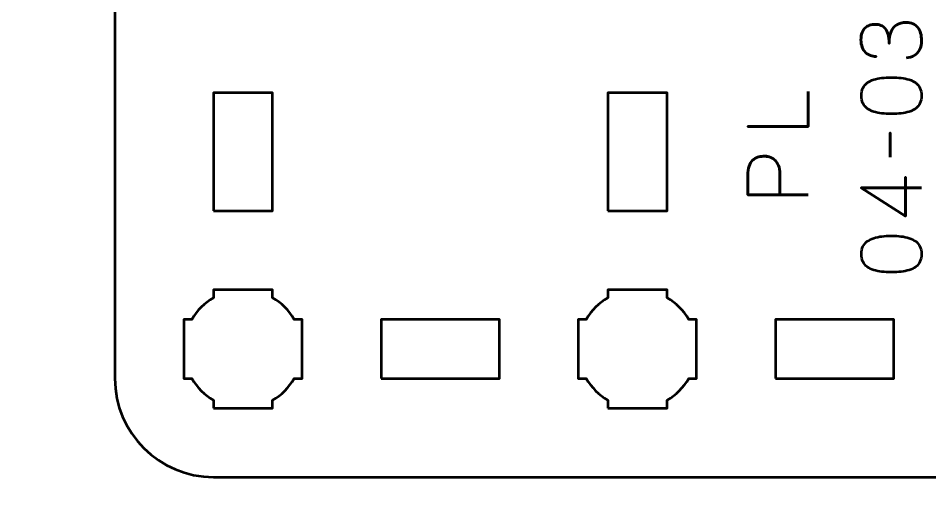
# Model space of a CAD drawing. Header units: centimetres. Extents: x -21 to 0, y -29.7 to 0.
# Drawn here: x -8.64 to -4.018, y -27.236 to -24.772 of the extents above; entities that cross this region are included whole.
import ezdxf

# ---------------------------------------------------------------- set-up
doc = ezdxf.new("R2010")
doc.units = ezdxf.units.CM
doc.header["$MEASUREMENT"] = 0
doc.layers.add('Layer 1', color=7, linetype='Continuous')

msp = doc.modelspace()

# ---------------------------------------------------------------- linework, layer by layer
at = {"layer": 'Layer 1', "color": 1, "lineweight": 53}
msp.add_open_spline([(-21.00003, -29.19995), (-21.00003, -29.19995), (-21.00003, -5.29992), (-21.00003, -5.29992), (-21.00003, -5.29992), (-21.00003, -5.21709), (-20.93286, -5.14992), (-20.85003, -5.14992), (-20.85003, -5.14992), (-20.7672, -5.14992), (-20.70003, -5.08275), (-20.70003, -4.99992), (-20.70003, -4.99992), (-20.70003, -4.91709), (-20.7672, -4.84992), (-20.85003, -4.84992), (-20.85003, -4.84992), (-20.93286, -4.84992), (-21.00003, -4.78275), (-21.00003, -4.69992), (-21.00003, -4.69992), (-21.00003, -4.61709), (-20.93286, -4.54992), (-20.85003, -4.54992), (-20.85003, -4.54992), (-20.7672, -4.54992), (-20.70003, -4.48275), (-20.70003, -4.39992), (-20.70003, -4.39992), (-20.70003, -4.31709), (-20.7672, -4.24992), (-20.85003, -4.24992), (-20.85003, -4.24992), (-20.93286, -4.24992), (-21.00003, -4.18275), (-21.00003, -4.09992), (-21.00003, -4.09992), (-21.00003, -4.01709), (-20.93286, -3.94992), (-20.85003, -3.94992), (-20.85003, -3.94992), (-20.7672, -3.94992), (-20.70003, -3.88275), (-20.70003, -3.79992), (-20.70003, -3.79992), (-20.70003, -3.71709), (-20.7672, -3.64992), (-20.85003, -3.64992), (-20.85003, -3.64992), (-20.93286, -3.64992), (-21.00003, -3.58275), (-21.00003, -3.49992), (-21.00003, -3.49992), (-21.00003, -3.41709), (-20.93286, -3.34992), (-20.85003, -3.34992), (-20.85003, -3.34992), (-20.7672, -3.34992), (-20.70003, -3.28275), (-20.70003, -3.19992), (-20.70003, -3.19992), (-20.70003, -3.11709), (-20.7672, -3.04992), (-20.85003, -3.04992), (-20.85003, -3.04992), (-20.93286, -3.04992), (-21.00003, -2.98275), (-21.00003, -2.89992), (-21.00003, -2.89992), (-21.00003, -2.81709), (-20.93286, -2.74992), (-20.85003, -2.74992), (-20.85003, -2.74992), (-20.7672, -2.74992), (-20.70003, -2.68275), (-20.70003, -2.59992), (-20.70003, -2.59992), (-20.70003, -2.51709), (-20.7672, -2.44992), (-20.85003, -2.44992), (-20.85003, -2.44992), (-20.93286, -2.44992), (-21.00003, -2.38275), (-21.00003, -2.29992), (-21.00003, -2.29992), (-21.00003, -2.21709), (-20.93286, -2.14992), (-20.85003, -2.14992), (-20.85003, -2.14992), (-20.7672, -2.14992), (-20.70003, -2.08275), (-20.70003, -1.99992), (-20.70003, -1.99992), (-20.70003, -1.91709), (-20.7672, -1.84992), (-20.85003, -1.84992), (-20.85003, -1.84992), (-20.93286, -1.84992), (-21.00003, -1.78275), (-21.00003, -1.69992), (-21.00003, -1.69992), (-21.00003, -1.61709), (-20.93286, -1.54992), (-20.85003, -1.54992), (-20.85003, -1.54992), (-20.7672, -1.54992), (-20.70003, -1.48275), (-20.70003, -1.39992), (-20.70003, -1.39992), (-20.70003, -1.31709), (-20.7672, -1.24992), (-20.85003, -1.24992), (-20.85003, -1.24992), (-20.93286, -1.24992), (-21.00003, -1.18275), (-21.00003, -1.09992), (-21.00003, -1.09992), (-21.00003, -1.09992), (-21.00003, -0.49992), (-21.00003, -0.49992), (-21.00003, -0.49992), (-21.00003, -0.22295), (-20.77694, 0.00004), (-20.49994, 0.00004), (-20.49994, 0.00004), (-20.49994, 0.00004), (-0.50008, 0.00004), (-0.50008, 0.00004), (-0.50008, 0.00004), (-0.22294, 0.00004), (0.00002, -0.22295), (0.00002, -0.49992), (0.00002, -0.49992), (0.00002, -0.49992), (0.00002, -29.19995), (0.00002, -29.19995), (0.00002, -29.19995), (0.00002, -29.47695), (-0.22294, -29.70004), (-0.50008, -29.70004), (-0.50008, -29.70004), (-0.50008, -29.70004), (-20.49994, -29.70004), (-20.49994, -29.70004), (-20.49994, -29.70004), (-20.77694, -29.70004), (-21.00003, -29.47695), (-21.00003, -29.19995)], degree=3, knots=[0, 0, 0, 0, 0.027027, 0.027027, 0.027027, 0.027027, 0.0540541, 0.0540541, 0.0540541, 0.0540541, 0.0810811, 0.0810811, 0.0810811, 0.0810811, 0.1081081, 0.1081081, 0.1081081, 0.1081081, 0.1351351, 0.1351351, 0.1351351, 0.1351351, 0.1621622, 0.1621622, 0.1621622, 0.1621622, 0.1891892, 0.1891892, 0.1891892, 0.1891892, 0.2162162, 0.2162162, 0.2162162, 0.2162162, 0.2432432, 0.2432432, 0.2432432, 0.2432432, 0.2702703, 0.2702703, 0.2702703, 0.2702703, 0.2972973, 0.2972973, 0.2972973, 0.2972973, 0.3243243, 0.3243243, 0.3243243, 0.3243243, 0.3513514, 0.3513514, 0.3513514, 0.3513514, 0.3783784, 0.3783784, 0.3783784, 0.3783784, 0.4054054, 0.4054054, 0.4054054, 0.4054054, 0.4324324, 0.4324324, 0.4324324, 0.4324324, 0.4594595, 0.4594595, 0.4594595, 0.4594595, 0.4864865, 0.4864865, 0.4864865, 0.4864865, 0.5135135, 0.5135135, 0.5135135, 0.5135135, 0.5405405, 0.5405405, 0.5405405, 0.5405405, 0.5675676, 0.5675676, 0.5675676, 0.5675676, 0.5945946, 0.5945946, 0.5945946, 0.5945946, 0.6216216, 0.6216216, 0.6216216, 0.6216216, 0.6486486, 0.6486486, 0.6486486, 0.6486486, 0.6756757, 0.6756757, 0.6756757, 0.6756757, 0.7027027, 0.7027027, 0.7027027, 0.7027027, 0.7297297, 0.7297297, 0.7297297, 0.7297297, 0.7567568, 0.7567568, 0.7567568, 0.7567568, 0.7837838, 0.7837838, 0.7837838, 0.7837838, 0.8108108, 0.8108108, 0.8108108, 0.8108108, 0.8378378, 0.8378378, 0.8378378, 0.8378378, 0.8648649, 0.8648649, 0.8648649, 0.8648649, 0.8918919, 0.8918919, 0.8918919, 0.8918919, 0.9189189, 0.9189189, 0.9189189, 0.9189189, 0.9459459, 0.9459459, 0.9459459, 0.9459459, 0.972973, 0.972973, 0.972973, 0.972973, 1, 1, 1, 1], dxfattribs=at)
at = {"layer": 'Layer 1', "color": 3, "lineweight": 53}
msp.add_open_spline([(-3.34999, -27.10002), (-3.34999, -27.10002), (-7.64999, -27.10002), (-7.64999, -27.10002), (-7.64999, -27.10002), (-7.92608, -27.10002), (-8.14999, -26.87611), (-8.14999, -26.60002), (-8.14999, -26.60002), (-8.14999, -26.60002), (-8.14999, -20.30002), (-8.14999, -20.30002), (-8.14999, -20.30002), (-8.14999, -20.02393), (-7.92608, -19.80002), (-7.64999, -19.80002), (-7.64999, -19.80002), (-7.64999, -19.80002), (-3.34999, -19.80002), (-3.34999, -19.80002), (-3.34999, -19.80002), (-3.0739, -19.80002), (-2.84999, -20.02393), (-2.84999, -20.30002), (-2.84999, -20.30002), (-2.84999, -20.30002), (-2.84999, -26.60002), (-2.84999, -26.60002), (-2.84999, -26.60002), (-2.84999, -26.87611), (-3.0739, -27.10002), (-3.34999, -27.10002)], degree=3, knots=[0, 0, 0, 0, 0.125, 0.125, 0.125, 0.125, 0.25, 0.25, 0.25, 0.25, 0.375, 0.375, 0.375, 0.375, 0.5, 0.5, 0.5, 0.5, 0.625, 0.625, 0.625, 0.625, 0.75, 0.75, 0.75, 0.75, 0.875, 0.875, 0.875, 0.875, 1, 1, 1, 1], dxfattribs=at)
at = {"layer": 'Layer 1', "color": 5, "lineweight": 53}
for points, knots in [([(-4.13636, -24.97212), (-4.12112, -24.97205), (-4.10786, -24.96852), (-4.09636, -24.96154), (-4.09636, -24.96154), (-4.08493, -24.95455), (-4.07597, -24.9446), (-4.06955, -24.93162), (-4.06955, -24.93162), (-4.06313, -24.91864), (-4.05988, -24.90305), (-4.05974, -24.88491), (-4.05974, -24.88491), (-4.05974, -24.8713), (-4.06115, -24.85895), (-4.06411, -24.84773), (-4.06411, -24.84773), (-4.06708, -24.83658), (-4.07166, -24.82699), (-4.07794, -24.81887), (-4.07794, -24.81887), (-4.08422, -24.81076), (-4.09234, -24.80455), (-4.10221, -24.80011), (-4.10221, -24.80011), (-4.11216, -24.79573), (-4.12409, -24.79355), (-4.13806, -24.79348), (-4.13806, -24.79348), (-4.15668, -24.7934), (-4.17242, -24.79721), (-4.18519, -24.80476), (-4.18519, -24.80476), (-4.19796, -24.81231), (-4.20755, -24.82403), (-4.21411, -24.83976), (-4.21411, -24.83976), (-4.22068, -24.85549), (-4.22399, -24.87567), (-4.22399, -24.90015), (-4.22399, -24.90015), (-4.22392, -24.88188), (-4.22561, -24.86657), (-4.22907, -24.85408), (-4.22907, -24.85408), (-4.23253, -24.84166), (-4.2374, -24.83172), (-4.24375, -24.82424), (-4.24375, -24.82424), (-4.25003, -24.81676), (-4.25751, -24.81133), (-4.26611, -24.80808), (-4.26611, -24.80808), (-4.27465, -24.80476), (-4.28403, -24.80314), (-4.29426, -24.80321), (-4.29426, -24.80321), (-4.3045, -24.80314), (-4.31395, -24.80455), (-4.3227, -24.80737), (-4.3227, -24.80737), (-4.33145, -24.81013), (-4.33914, -24.81464), (-4.3457, -24.82078), (-4.3457, -24.82078), (-4.35226, -24.82692), (-4.35741, -24.83503), (-4.36108, -24.84498), (-4.36108, -24.84498), (-4.36475, -24.855), (-4.36658, -24.86721), (-4.36665, -24.88153), (-4.36665, -24.88153), (-4.36658, -24.89578), (-4.36447, -24.90827), (-4.36037, -24.91885), (-4.36037, -24.91885), (-4.35628, -24.92951), (-4.35071, -24.93825), (-4.34358, -24.94531), (-4.34358, -24.94531), (-4.33646, -24.95229), (-4.32834, -24.95752), (-4.31917, -24.96097), (-4.31917, -24.96097), (-4.31, -24.9645), (-4.30026, -24.96619), (-4.29003, -24.96619), (-4.29003, -24.96619), (-4.30026, -24.96619), (-4.31, -24.9645), (-4.31917, -24.96097), (-4.31917, -24.96097), (-4.32834, -24.95752), (-4.33646, -24.95229), (-4.34358, -24.94531), (-4.34358, -24.94531), (-4.35071, -24.93825), (-4.35628, -24.92951), (-4.36037, -24.91885), (-4.36037, -24.91885), (-4.36447, -24.90827), (-4.36658, -24.89578), (-4.36665, -24.88153), (-4.36665, -24.88153), (-4.36658, -24.86721), (-4.36475, -24.855), (-4.36108, -24.84498), (-4.36108, -24.84498), (-4.35741, -24.83503), (-4.35226, -24.82692), (-4.3457, -24.82078), (-4.3457, -24.82078), (-4.33914, -24.81464), (-4.33145, -24.81013), (-4.3227, -24.80737), (-4.3227, -24.80737), (-4.31395, -24.80455), (-4.3045, -24.80314), (-4.29426, -24.80321), (-4.29426, -24.80321), (-4.28403, -24.80314), (-4.27465, -24.80476), (-4.26611, -24.80808), (-4.26611, -24.80808), (-4.25751, -24.81133), (-4.25003, -24.81676), (-4.24375, -24.82424), (-4.24375, -24.82424), (-4.2374, -24.83172), (-4.23253, -24.84166), (-4.22907, -24.85408), (-4.22907, -24.85408), (-4.22561, -24.86657), (-4.22392, -24.88188), (-4.22399, -24.90015), (-4.22399, -24.90015), (-4.22399, -24.87567), (-4.22068, -24.85549), (-4.21411, -24.83976), (-4.21411, -24.83976), (-4.20755, -24.82403), (-4.19796, -24.81231), (-4.18519, -24.80476), (-4.18519, -24.80476), (-4.17242, -24.79721), (-4.15668, -24.7934), (-4.13806, -24.79348), (-4.13806, -24.79348), (-4.12409, -24.79355), (-4.11216, -24.79573), (-4.10221, -24.80011), (-4.10221, -24.80011), (-4.09234, -24.80455), (-4.08422, -24.81076), (-4.07794, -24.81887), (-4.07794, -24.81887), (-4.07166, -24.82699), (-4.06708, -24.83658), (-4.06411, -24.84773), (-4.06411, -24.84773), (-4.06115, -24.85895), (-4.05974, -24.8713), (-4.05974, -24.88491), (-4.05974, -24.88491), (-4.05988, -24.90305), (-4.06313, -24.91864), (-4.06955, -24.93162), (-4.06955, -24.93162), (-4.07597, -24.9446), (-4.08493, -24.95455), (-4.09636, -24.96154), (-4.09636, -24.96154), (-4.10786, -24.96852), (-4.12112, -24.97205), (-4.13636, -24.97212)], [0, 0, 0, 0, 0.0227273, 0.0227273, 0.0227273, 0.0227273, 0.0454545, 0.0454545, 0.0454545, 0.0454545, 0.0681818, 0.0681818, 0.0681818, 0.0681818, 0.0909091, 0.0909091, 0.0909091, 0.0909091, 0.1136364, 0.1136364, 0.1136364, 0.1136364, 0.1363636, 0.1363636, 0.1363636, 0.1363636, 0.1590909, 0.1590909, 0.1590909, 0.1590909, 0.1818182, 0.1818182, 0.1818182, 0.1818182, 0.2045455, 0.2045455, 0.2045455, 0.2045455, 0.2272727, 0.2272727, 0.2272727, 0.2272727, 0.25, 0.25, 0.25, 0.25, 0.2727273, 0.2727273, 0.2727273, 0.2727273, 0.2954545, 0.2954545, 0.2954545, 0.2954545, 0.3181818, 0.3181818, 0.3181818, 0.3181818, 0.3409091, 0.3409091, 0.3409091, 0.3409091, 0.3636364, 0.3636364, 0.3636364, 0.3636364, 0.3863636, 0.3863636, 0.3863636, 0.3863636, 0.4090909, 0.4090909, 0.4090909, 0.4090909, 0.4318182, 0.4318182, 0.4318182, 0.4318182, 0.4545455, 0.4545455, 0.4545455, 0.4545455, 0.4772727, 0.4772727, 0.4772727, 0.4772727, 0.5, 0.5, 0.5, 0.5, 0.5227273, 0.5227273, 0.5227273, 0.5227273, 0.5454545, 0.5454545, 0.5454545, 0.5454545, 0.5681818, 0.5681818, 0.5681818, 0.5681818, 0.5909091, 0.5909091, 0.5909091, 0.5909091, 0.6136364, 0.6136364, 0.6136364, 0.6136364, 0.6363636, 0.6363636, 0.6363636, 0.6363636, 0.6590909, 0.6590909, 0.6590909, 0.6590909, 0.6818182, 0.6818182, 0.6818182, 0.6818182, 0.7045455, 0.7045455, 0.7045455, 0.7045455, 0.7272727, 0.7272727, 0.7272727, 0.7272727, 0.75, 0.75, 0.75, 0.75, 0.7727273, 0.7727273, 0.7727273, 0.7727273, 0.7954545, 0.7954545, 0.7954545, 0.7954545, 0.8181818, 0.8181818, 0.8181818, 0.8181818, 0.8409091, 0.8409091, 0.8409091, 0.8409091, 0.8636364, 0.8636364, 0.8636364, 0.8636364, 0.8863636, 0.8863636, 0.8863636, 0.8863636, 0.9090909, 0.9090909, 0.9090909, 0.9090909, 0.9318182, 0.9318182, 0.9318182, 0.9318182, 0.9545455, 0.9545455, 0.9545455, 0.9545455, 0.9772727, 0.9772727, 0.9772727, 0.9772727, 1, 1, 1, 1]), ([(-4.05974, -25.16473), (-4.05981, -25.14992), (-4.06242, -25.13715), (-4.0675, -25.12649), (-4.0675, -25.12649), (-4.07258, -25.11591), (-4.07985, -25.10709), (-4.08909, -25.10004), (-4.08909, -25.10004), (-4.0984, -25.09305), (-4.10941, -25.08755), (-4.12211, -25.08346), (-4.12211, -25.08346), (-4.13481, -25.07943), (-4.14871, -25.07654), (-4.16395, -25.07492), (-4.16395, -25.07492), (-4.17919, -25.07322), (-4.19521, -25.07238), (-4.21214, -25.07245), (-4.21214, -25.07245), (-4.229, -25.07238), (-4.24502, -25.07322), (-4.26019, -25.07492), (-4.26019, -25.07492), (-4.27536, -25.07654), (-4.28933, -25.07943), (-4.30203, -25.08346), (-4.30203, -25.08346), (-4.31466, -25.08755), (-4.32566, -25.09305), (-4.33505, -25.10004), (-4.33505, -25.10004), (-4.34436, -25.10709), (-4.35163, -25.11591), (-4.35671, -25.12649), (-4.35671, -25.12649), (-4.36186, -25.13715), (-4.36447, -25.14992), (-4.36454, -25.16473), (-4.36454, -25.16473), (-4.36447, -25.17955), (-4.36186, -25.19232), (-4.35671, -25.20298), (-4.35671, -25.20298), (-4.35163, -25.21356), (-4.34436, -25.22238), (-4.33505, -25.22943), (-4.33505, -25.22943), (-4.32566, -25.23642), (-4.31466, -25.24192), (-4.30203, -25.24601), (-4.30203, -25.24601), (-4.28933, -25.25004), (-4.27536, -25.25293), (-4.26019, -25.25455), (-4.26019, -25.25455), (-4.24502, -25.25624), (-4.229, -25.25709), (-4.21214, -25.25702), (-4.21214, -25.25702), (-4.19521, -25.25709), (-4.17919, -25.25624), (-4.16395, -25.25455), (-4.16395, -25.25455), (-4.14871, -25.25293), (-4.13481, -25.25004), (-4.12211, -25.24601), (-4.12211, -25.24601), (-4.10941, -25.24192), (-4.0984, -25.23642), (-4.08909, -25.22943), (-4.08909, -25.22943), (-4.07985, -25.22238), (-4.07258, -25.21356), (-4.0675, -25.20298), (-4.0675, -25.20298), (-4.06242, -25.19232), (-4.05981, -25.17955), (-4.05974, -25.16473)], [0, 0, 0, 0, 0.05, 0.05, 0.05, 0.05, 0.1, 0.1, 0.1, 0.1, 0.15, 0.15, 0.15, 0.15, 0.2, 0.2, 0.2, 0.2, 0.25, 0.25, 0.25, 0.25, 0.3, 0.3, 0.3, 0.3, 0.35, 0.35, 0.35, 0.35, 0.4, 0.4, 0.4, 0.4, 0.45, 0.45, 0.45, 0.45, 0.5, 0.5, 0.5, 0.5, 0.55, 0.55, 0.55, 0.55, 0.6, 0.6, 0.6, 0.6, 0.65, 0.65, 0.65, 0.65, 0.7, 0.7, 0.7, 0.7, 0.75, 0.75, 0.75, 0.75, 0.8, 0.8, 0.8, 0.8, 0.85, 0.85, 0.85, 0.85, 0.9, 0.9, 0.9, 0.9, 0.95, 0.95, 0.95, 0.95, 1, 1, 1, 1]), ([(-4.05974, -25.16473), (-4.05981, -25.14992), (-4.06242, -25.13715), (-4.0675, -25.12649), (-4.0675, -25.12649), (-4.07258, -25.11591), (-4.07985, -25.10709), (-4.08909, -25.10004), (-4.08909, -25.10004), (-4.0984, -25.09305), (-4.10941, -25.08755), (-4.12211, -25.08346), (-4.12211, -25.08346), (-4.13481, -25.07943), (-4.14871, -25.07654), (-4.16395, -25.07492), (-4.16395, -25.07492), (-4.17919, -25.07322), (-4.19521, -25.07238), (-4.21214, -25.07245), (-4.21214, -25.07245), (-4.229, -25.07238), (-4.24502, -25.07322), (-4.26019, -25.07492), (-4.26019, -25.07492), (-4.27536, -25.07654), (-4.28933, -25.07943), (-4.30203, -25.08346), (-4.30203, -25.08346), (-4.31466, -25.08755), (-4.32566, -25.09305), (-4.33505, -25.10004), (-4.33505, -25.10004), (-4.34436, -25.10709), (-4.35163, -25.11591), (-4.35671, -25.12649), (-4.35671, -25.12649), (-4.36186, -25.13715), (-4.36447, -25.14992), (-4.36454, -25.16473), (-4.36454, -25.16473), (-4.36447, -25.17955), (-4.36186, -25.19232), (-4.35671, -25.20298), (-4.35671, -25.20298), (-4.35163, -25.21356), (-4.34436, -25.22238), (-4.33505, -25.22943), (-4.33505, -25.22943), (-4.32566, -25.23642), (-4.31466, -25.24192), (-4.30203, -25.24601), (-4.30203, -25.24601), (-4.28933, -25.25004), (-4.27536, -25.25293), (-4.26019, -25.25455), (-4.26019, -25.25455), (-4.24502, -25.25624), (-4.229, -25.25709), (-4.21214, -25.25702), (-4.21214, -25.25702), (-4.19521, -25.25709), (-4.17919, -25.25624), (-4.16395, -25.25455), (-4.16395, -25.25455), (-4.14871, -25.25293), (-4.13481, -25.25004), (-4.12211, -25.24601), (-4.12211, -25.24601), (-4.10941, -25.24192), (-4.0984, -25.23642), (-4.08909, -25.22943), (-4.08909, -25.22943), (-4.07985, -25.22238), (-4.07258, -25.21356), (-4.0675, -25.20298), (-4.0675, -25.20298), (-4.06242, -25.19232), (-4.05981, -25.17955), (-4.05974, -25.16473)], [0, 0, 0, 0, 0.05, 0.05, 0.05, 0.05, 0.1, 0.1, 0.1, 0.1, 0.15, 0.15, 0.15, 0.15, 0.2, 0.2, 0.2, 0.2, 0.25, 0.25, 0.25, 0.25, 0.3, 0.3, 0.3, 0.3, 0.35, 0.35, 0.35, 0.35, 0.4, 0.4, 0.4, 0.4, 0.45, 0.45, 0.45, 0.45, 0.5, 0.5, 0.5, 0.5, 0.55, 0.55, 0.55, 0.55, 0.6, 0.6, 0.6, 0.6, 0.65, 0.65, 0.65, 0.65, 0.7, 0.7, 0.7, 0.7, 0.75, 0.75, 0.75, 0.75, 0.8, 0.8, 0.8, 0.8, 0.85, 0.85, 0.85, 0.85, 0.9, 0.9, 0.9, 0.9, 0.95, 0.95, 0.95, 0.95, 1, 1, 1, 1]), ([(-4.63505, -25.14314), (-4.63505, -25.14314), (-4.63505, -25.32136), (-4.63505, -25.32136), (-4.63505, -25.32136), (-4.63505, -25.32136), (-4.94027, -25.32136), (-4.94027, -25.32136), (-4.94027, -25.32136), (-4.94027, -25.32136), (-4.63505, -25.32136), (-4.63505, -25.32136), (-4.63505, -25.32136), (-4.63505, -25.32136), (-4.63505, -25.14314), (-4.63505, -25.14314)], [0, 0, 0, 0, 0.25, 0.25, 0.25, 0.25, 0.5, 0.5, 0.5, 0.5, 0.75, 0.75, 0.75, 0.75, 1, 1, 1, 1]), ([(-4.21934, -25.47715), (-4.21934, -25.47715), (-4.21934, -25.35396), (-4.21934, -25.35396), (-4.21934, -25.35396), (-4.21934, -25.35396), (-4.21934, -25.47715), (-4.21934, -25.47715)], [0, 0, 0, 0, 0.5, 0.5, 0.5, 0.5, 1, 1, 1, 1]), ([(-4.63505, -25.66764), (-4.63505, -25.66764), (-4.94027, -25.66764), (-4.94027, -25.66764), (-4.94027, -25.66764), (-4.94027, -25.66764), (-4.94027, -25.57027), (-4.94027, -25.57027), (-4.94027, -25.57027), (-4.9402, -25.5508), (-4.93801, -25.53479), (-4.93378, -25.52216), (-4.93378, -25.52216), (-4.92962, -25.5096), (-4.92383, -25.49972), (-4.91649, -25.49259), (-4.91649, -25.49259), (-4.90923, -25.48547), (-4.9009, -25.48039), (-4.89152, -25.47728), (-4.89152, -25.47728), (-4.88213, -25.47425), (-4.87233, -25.47249), (-4.86195, -25.47206), (-4.86195, -25.47206), (-4.85158, -25.47157), (-4.84142, -25.47277), (-4.83155, -25.47559), (-4.83155, -25.47559), (-4.82167, -25.47848), (-4.81271, -25.48335), (-4.80466, -25.49034), (-4.80466, -25.49034), (-4.79662, -25.49725), (-4.7902, -25.50663), (-4.78547, -25.51842), (-4.78547, -25.51842), (-4.78068, -25.5302), (-4.77828, -25.5448), (-4.77814, -25.56223), (-4.77814, -25.56223), (-4.77814, -25.56223), (-4.77814, -25.66764), (-4.77814, -25.66764), (-4.77814, -25.66764), (-4.77814, -25.66764), (-4.77814, -25.56223), (-4.77814, -25.56223), (-4.77814, -25.56223), (-4.77828, -25.54516), (-4.78068, -25.53069), (-4.78547, -25.51898), (-4.78547, -25.51898), (-4.7902, -25.5072), (-4.79662, -25.49781), (-4.80466, -25.49076), (-4.80466, -25.49076), (-4.81271, -25.48377), (-4.82167, -25.47876), (-4.83155, -25.4758), (-4.83155, -25.4758), (-4.84142, -25.47284), (-4.85158, -25.47157), (-4.86195, -25.47206), (-4.86195, -25.47206), (-4.87233, -25.47249), (-4.88213, -25.47425), (-4.89152, -25.47742), (-4.89152, -25.47742), (-4.9009, -25.48053), (-4.90923, -25.48575), (-4.91649, -25.49288), (-4.91649, -25.49288), (-4.92383, -25.50007), (-4.92962, -25.50995), (-4.93378, -25.52251), (-4.93378, -25.52251), (-4.93801, -25.53514), (-4.9402, -25.55101), (-4.94027, -25.57027), (-4.94027, -25.57027), (-4.94027, -25.57027), (-4.94027, -25.66764), (-4.94027, -25.66764), (-4.94027, -25.66764), (-4.94027, -25.66764), (-4.63505, -25.66764), (-4.63505, -25.66764)], [0, 0, 0, 0, 0.0454545, 0.0454545, 0.0454545, 0.0454545, 0.0909091, 0.0909091, 0.0909091, 0.0909091, 0.1363636, 0.1363636, 0.1363636, 0.1363636, 0.1818182, 0.1818182, 0.1818182, 0.1818182, 0.2272727, 0.2272727, 0.2272727, 0.2272727, 0.2727273, 0.2727273, 0.2727273, 0.2727273, 0.3181818, 0.3181818, 0.3181818, 0.3181818, 0.3636364, 0.3636364, 0.3636364, 0.3636364, 0.4090909, 0.4090909, 0.4090909, 0.4090909, 0.4545455, 0.4545455, 0.4545455, 0.4545455, 0.5, 0.5, 0.5, 0.5, 0.5454545, 0.5454545, 0.5454545, 0.5454545, 0.5909091, 0.5909091, 0.5909091, 0.5909091, 0.6363636, 0.6363636, 0.6363636, 0.6363636, 0.6818182, 0.6818182, 0.6818182, 0.6818182, 0.7272727, 0.7272727, 0.7272727, 0.7272727, 0.7727273, 0.7727273, 0.7727273, 0.7727273, 0.8181818, 0.8181818, 0.8181818, 0.8181818, 0.8636364, 0.8636364, 0.8636364, 0.8636364, 0.9090909, 0.9090909, 0.9090909, 0.9090909, 0.9545455, 0.9545455, 0.9545455, 0.9545455, 1, 1, 1, 1]), ([(-4.05974, -25.63209), (-4.05974, -25.63209), (-4.36496, -25.63209), (-4.36496, -25.63209), (-4.36496, -25.63209), (-4.36496, -25.63209), (-4.14102, -25.77602), (-4.14102, -25.77602), (-4.14102, -25.77602), (-4.14102, -25.77602), (-4.14102, -25.5779), (-4.14102, -25.5779), (-4.14102, -25.5779), (-4.14102, -25.5779), (-4.14102, -25.77602), (-4.14102, -25.77602), (-4.14102, -25.77602), (-4.14102, -25.77602), (-4.36496, -25.63209), (-4.36496, -25.63209), (-4.36496, -25.63209), (-4.36496, -25.63209), (-4.05974, -25.63209), (-4.05974, -25.63209)], [0, 0, 0, 0, 0.1666667, 0.1666667, 0.1666667, 0.1666667, 0.3333333, 0.3333333, 0.3333333, 0.3333333, 0.5, 0.5, 0.5, 0.5, 0.6666667, 0.6666667, 0.6666667, 0.6666667, 0.8333333, 0.8333333, 0.8333333, 0.8333333, 1, 1, 1, 1]), ([(-4.05974, -25.96863), (-4.05981, -25.95382), (-4.06242, -25.94105), (-4.0675, -25.93039), (-4.0675, -25.93039), (-4.07258, -25.91981), (-4.07985, -25.91099), (-4.08909, -25.90394), (-4.08909, -25.90394), (-4.0984, -25.89695), (-4.10941, -25.89145), (-4.12211, -25.88736), (-4.12211, -25.88736), (-4.13481, -25.88333), (-4.14871, -25.88044), (-4.16395, -25.87882), (-4.16395, -25.87882), (-4.17919, -25.87712), (-4.19521, -25.87628), (-4.21214, -25.87635), (-4.21214, -25.87635), (-4.229, -25.87628), (-4.24502, -25.87712), (-4.26019, -25.87882), (-4.26019, -25.87882), (-4.27536, -25.88044), (-4.28933, -25.88333), (-4.30203, -25.88736), (-4.30203, -25.88736), (-4.31466, -25.89145), (-4.32566, -25.89695), (-4.33505, -25.90394), (-4.33505, -25.90394), (-4.34436, -25.91099), (-4.35163, -25.91981), (-4.35671, -25.93039), (-4.35671, -25.93039), (-4.36186, -25.94105), (-4.36447, -25.95382), (-4.36454, -25.96863), (-4.36454, -25.96863), (-4.36447, -25.98345), (-4.36186, -25.99622), (-4.35671, -26.00688), (-4.35671, -26.00688), (-4.35163, -26.01746), (-4.34436, -26.02628), (-4.33505, -26.03333), (-4.33505, -26.03333), (-4.32566, -26.04032), (-4.31466, -26.04582), (-4.30203, -26.04991), (-4.30203, -26.04991), (-4.28933, -26.05394), (-4.27536, -26.05683), (-4.26019, -26.05845), (-4.26019, -26.05845), (-4.24502, -26.06014), (-4.229, -26.06099), (-4.21214, -26.06092), (-4.21214, -26.06092), (-4.19521, -26.06099), (-4.17919, -26.06014), (-4.16395, -26.05845), (-4.16395, -26.05845), (-4.14871, -26.05683), (-4.13481, -26.05394), (-4.12211, -26.04991), (-4.12211, -26.04991), (-4.10941, -26.04582), (-4.0984, -26.04032), (-4.08909, -26.03333), (-4.08909, -26.03333), (-4.07985, -26.02628), (-4.07258, -26.01746), (-4.0675, -26.00688), (-4.0675, -26.00688), (-4.06242, -25.99622), (-4.05981, -25.98345), (-4.05974, -25.96863)], [0, 0, 0, 0, 0.05, 0.05, 0.05, 0.05, 0.1, 0.1, 0.1, 0.1, 0.15, 0.15, 0.15, 0.15, 0.2, 0.2, 0.2, 0.2, 0.25, 0.25, 0.25, 0.25, 0.3, 0.3, 0.3, 0.3, 0.35, 0.35, 0.35, 0.35, 0.4, 0.4, 0.4, 0.4, 0.45, 0.45, 0.45, 0.45, 0.5, 0.5, 0.5, 0.5, 0.55, 0.55, 0.55, 0.55, 0.6, 0.6, 0.6, 0.6, 0.65, 0.65, 0.65, 0.65, 0.7, 0.7, 0.7, 0.7, 0.75, 0.75, 0.75, 0.75, 0.8, 0.8, 0.8, 0.8, 0.85, 0.85, 0.85, 0.85, 0.9, 0.9, 0.9, 0.9, 0.95, 0.95, 0.95, 0.95, 1, 1, 1, 1]), ([(-4.05974, -25.96863), (-4.05981, -25.95382), (-4.06242, -25.94105), (-4.0675, -25.93039), (-4.0675, -25.93039), (-4.07258, -25.91981), (-4.07985, -25.91099), (-4.08909, -25.90394), (-4.08909, -25.90394), (-4.0984, -25.89695), (-4.10941, -25.89145), (-4.12211, -25.88736), (-4.12211, -25.88736), (-4.13481, -25.88333), (-4.14871, -25.88044), (-4.16395, -25.87882), (-4.16395, -25.87882), (-4.17919, -25.87712), (-4.19521, -25.87628), (-4.21214, -25.87635), (-4.21214, -25.87635), (-4.229, -25.87628), (-4.24502, -25.87712), (-4.26019, -25.87882), (-4.26019, -25.87882), (-4.27536, -25.88044), (-4.28933, -25.88333), (-4.30203, -25.88736), (-4.30203, -25.88736), (-4.31466, -25.89145), (-4.32566, -25.89695), (-4.33505, -25.90394), (-4.33505, -25.90394), (-4.34436, -25.91099), (-4.35163, -25.91981), (-4.35671, -25.93039), (-4.35671, -25.93039), (-4.36186, -25.94105), (-4.36447, -25.95382), (-4.36454, -25.96863), (-4.36454, -25.96863), (-4.36447, -25.98345), (-4.36186, -25.99622), (-4.35671, -26.00688), (-4.35671, -26.00688), (-4.35163, -26.01746), (-4.34436, -26.02628), (-4.33505, -26.03333), (-4.33505, -26.03333), (-4.32566, -26.04032), (-4.31466, -26.04582), (-4.30203, -26.04991), (-4.30203, -26.04991), (-4.28933, -26.05394), (-4.27536, -26.05683), (-4.26019, -26.05845), (-4.26019, -26.05845), (-4.24502, -26.06014), (-4.229, -26.06099), (-4.21214, -26.06092), (-4.21214, -26.06092), (-4.19521, -26.06099), (-4.17919, -26.06014), (-4.16395, -26.05845), (-4.16395, -26.05845), (-4.14871, -26.05683), (-4.13481, -26.05394), (-4.12211, -26.04991), (-4.12211, -26.04991), (-4.10941, -26.04582), (-4.0984, -26.04032), (-4.08909, -26.03333), (-4.08909, -26.03333), (-4.07985, -26.02628), (-4.07258, -26.01746), (-4.0675, -26.00688), (-4.0675, -26.00688), (-4.06242, -25.99622), (-4.05981, -25.98345), (-4.05974, -25.96863)], [0, 0, 0, 0, 0.05, 0.05, 0.05, 0.05, 0.1, 0.1, 0.1, 0.1, 0.15, 0.15, 0.15, 0.15, 0.2, 0.2, 0.2, 0.2, 0.25, 0.25, 0.25, 0.25, 0.3, 0.3, 0.3, 0.3, 0.35, 0.35, 0.35, 0.35, 0.4, 0.4, 0.4, 0.4, 0.45, 0.45, 0.45, 0.45, 0.5, 0.5, 0.5, 0.5, 0.55, 0.55, 0.55, 0.55, 0.6, 0.6, 0.6, 0.6, 0.65, 0.65, 0.65, 0.65, 0.7, 0.7, 0.7, 0.7, 0.75, 0.75, 0.75, 0.75, 0.8, 0.8, 0.8, 0.8, 0.85, 0.85, 0.85, 0.85, 0.9, 0.9, 0.9, 0.9, 0.95, 0.95, 0.95, 0.95, 1, 1, 1, 1])]:
    msp.add_open_spline(points, degree=3, knots=knots, dxfattribs=at)
at = {"layer": 'Layer 1', "lineweight": 53}
for points, knots in [([(-7.64999, -25.75002), (-7.64999, -25.75002), (-7.64999, -25.15002), (-7.64999, -25.15002), (-7.64999, -25.15002), (-7.64999, -25.15002), (-7.34999, -25.15002), (-7.34999, -25.15002), (-7.34999, -25.15002), (-7.34999, -25.15002), (-7.34999, -25.75002), (-7.34999, -25.75002), (-7.34999, -25.75002), (-7.34999, -25.75002), (-7.64999, -25.75002), (-7.64999, -25.75002)], [0, 0, 0, 0, 0.25, 0.25, 0.25, 0.25, 0.5, 0.5, 0.5, 0.5, 0.75, 0.75, 0.75, 0.75, 1, 1, 1, 1]), ([(-5.64999, -25.75002), (-5.64999, -25.75002), (-5.64999, -25.15002), (-5.64999, -25.15002), (-5.64999, -25.15002), (-5.64999, -25.15002), (-5.34999, -25.15002), (-5.34999, -25.15002), (-5.34999, -25.15002), (-5.34999, -25.15002), (-5.34999, -25.75002), (-5.34999, -25.75002), (-5.34999, -25.75002), (-5.34999, -25.75002), (-5.64999, -25.75002), (-5.64999, -25.75002)], [0, 0, 0, 0, 0.25, 0.25, 0.25, 0.25, 0.5, 0.5, 0.5, 0.5, 0.75, 0.75, 0.75, 0.75, 1, 1, 1, 1]), ([(-7.64999, -26.75002), (-7.64999, -26.75002), (-7.64999, -26.70987), (-7.64999, -26.70987), (-7.64999, -26.70987), (-7.69552, -26.68352), (-7.73349, -26.64555), (-7.75984, -26.60002), (-7.75984, -26.60002), (-7.75984, -26.60002), (-7.79999, -26.60002), (-7.79999, -26.60002), (-7.79999, -26.60002), (-7.79999, -26.60002), (-7.79999, -26.45002), (-7.79999, -26.45002), (-7.79999, -26.45002), (-7.79999, -26.45002), (-7.79999, -26.30002), (-7.79999, -26.30002), (-7.79999, -26.30002), (-7.79999, -26.30002), (-7.75984, -26.30002), (-7.75984, -26.30002), (-7.75984, -26.30002), (-7.73349, -26.25449), (-7.69552, -26.21652), (-7.64999, -26.19017), (-7.64999, -26.19017), (-7.64999, -26.19017), (-7.64999, -26.15002), (-7.64999, -26.15002), (-7.64999, -26.15002), (-7.64999, -26.15002), (-7.49999, -26.15002), (-7.49999, -26.15002), (-7.49999, -26.15002), (-7.49999, -26.15002), (-7.34999, -26.15002), (-7.34999, -26.15002), (-7.34999, -26.15002), (-7.34999, -26.15002), (-7.34999, -26.19017), (-7.34999, -26.19017), (-7.34999, -26.19017), (-7.30446, -26.21652), (-7.26649, -26.25449), (-7.24014, -26.30002), (-7.24014, -26.30002), (-7.24014, -26.30002), (-7.19999, -26.30002), (-7.19999, -26.30002), (-7.19999, -26.30002), (-7.19999, -26.30002), (-7.19999, -26.45002), (-7.19999, -26.45002), (-7.19999, -26.45002), (-7.19999, -26.45002), (-7.19999, -26.60002), (-7.19999, -26.60002), (-7.19999, -26.60002), (-7.19999, -26.60002), (-7.24014, -26.60002), (-7.24014, -26.60002), (-7.24014, -26.60002), (-7.26649, -26.64555), (-7.30446, -26.68352), (-7.34999, -26.70987), (-7.34999, -26.70987), (-7.34999, -26.70987), (-7.34999, -26.75002), (-7.34999, -26.75002), (-7.34999, -26.75002), (-7.34999, -26.75002), (-7.49999, -26.75002), (-7.49999, -26.75002), (-7.49999, -26.75002), (-7.49999, -26.75002), (-7.64999, -26.75002), (-7.64999, -26.75002)], [0, 0, 0, 0, 0.05, 0.05, 0.05, 0.05, 0.1, 0.1, 0.1, 0.1, 0.15, 0.15, 0.15, 0.15, 0.2, 0.2, 0.2, 0.2, 0.25, 0.25, 0.25, 0.25, 0.3, 0.3, 0.3, 0.3, 0.35, 0.35, 0.35, 0.35, 0.4, 0.4, 0.4, 0.4, 0.45, 0.45, 0.45, 0.45, 0.5, 0.5, 0.5, 0.5, 0.55, 0.55, 0.55, 0.55, 0.6, 0.6, 0.6, 0.6, 0.65, 0.65, 0.65, 0.65, 0.7, 0.7, 0.7, 0.7, 0.75, 0.75, 0.75, 0.75, 0.8, 0.8, 0.8, 0.8, 0.85, 0.85, 0.85, 0.85, 0.9, 0.9, 0.9, 0.9, 0.95, 0.95, 0.95, 0.95, 1, 1, 1, 1]), ([(-5.64999, -26.75002), (-5.64999, -26.75002), (-5.64999, -26.70987), (-5.64999, -26.70987), (-5.64999, -26.70987), (-5.69552, -26.68352), (-5.73349, -26.64555), (-5.75984, -26.60002), (-5.75984, -26.60002), (-5.75984, -26.60002), (-5.79999, -26.60002), (-5.79999, -26.60002), (-5.79999, -26.60002), (-5.79999, -26.60002), (-5.79999, -26.45002), (-5.79999, -26.45002), (-5.79999, -26.45002), (-5.79999, -26.45002), (-5.79999, -26.30002), (-5.79999, -26.30002), (-5.79999, -26.30002), (-5.79999, -26.30002), (-5.75984, -26.30002), (-5.75984, -26.30002), (-5.75984, -26.30002), (-5.73349, -26.25449), (-5.69552, -26.21652), (-5.64999, -26.19017), (-5.64999, -26.19017), (-5.64999, -26.19017), (-5.64999, -26.15002), (-5.64999, -26.15002), (-5.64999, -26.15002), (-5.64999, -26.15002), (-5.49999, -26.15002), (-5.49999, -26.15002), (-5.49999, -26.15002), (-5.49999, -26.15002), (-5.34999, -26.15002), (-5.34999, -26.15002), (-5.34999, -26.15002), (-5.34999, -26.15002), (-5.34999, -26.19017), (-5.34999, -26.19017), (-5.34999, -26.19017), (-5.30446, -26.21652), (-5.26649, -26.25449), (-5.24014, -26.30002), (-5.24014, -26.30002), (-5.24014, -26.30002), (-5.19999, -26.30002), (-5.19999, -26.30002), (-5.19999, -26.30002), (-5.19999, -26.30002), (-5.19999, -26.45002), (-5.19999, -26.45002), (-5.19999, -26.45002), (-5.19999, -26.45002), (-5.19999, -26.60002), (-5.19999, -26.60002), (-5.19999, -26.60002), (-5.19999, -26.60002), (-5.24014, -26.60002), (-5.24014, -26.60002), (-5.24014, -26.60002), (-5.26649, -26.64555), (-5.30446, -26.68352), (-5.34999, -26.70987), (-5.34999, -26.70987), (-5.34999, -26.70987), (-5.34999, -26.75002), (-5.34999, -26.75002), (-5.34999, -26.75002), (-5.34999, -26.75002), (-5.49999, -26.75002), (-5.49999, -26.75002), (-5.49999, -26.75002), (-5.49999, -26.75002), (-5.64999, -26.75002), (-5.64999, -26.75002)], [0, 0, 0, 0, 0.05, 0.05, 0.05, 0.05, 0.1, 0.1, 0.1, 0.1, 0.15, 0.15, 0.15, 0.15, 0.2, 0.2, 0.2, 0.2, 0.25, 0.25, 0.25, 0.25, 0.3, 0.3, 0.3, 0.3, 0.35, 0.35, 0.35, 0.35, 0.4, 0.4, 0.4, 0.4, 0.45, 0.45, 0.45, 0.45, 0.5, 0.5, 0.5, 0.5, 0.55, 0.55, 0.55, 0.55, 0.6, 0.6, 0.6, 0.6, 0.65, 0.65, 0.65, 0.65, 0.7, 0.7, 0.7, 0.7, 0.75, 0.75, 0.75, 0.75, 0.8, 0.8, 0.8, 0.8, 0.85, 0.85, 0.85, 0.85, 0.9, 0.9, 0.9, 0.9, 0.95, 0.95, 0.95, 0.95, 1, 1, 1, 1]), ([(-6.79999, -26.60002), (-6.79999, -26.60002), (-6.79999, -26.30002), (-6.79999, -26.30002), (-6.79999, -26.30002), (-6.79999, -26.30002), (-6.19999, -26.30002), (-6.19999, -26.30002), (-6.19999, -26.30002), (-6.19999, -26.30002), (-6.19999, -26.60002), (-6.19999, -26.60002), (-6.19999, -26.60002), (-6.19999, -26.60002), (-6.79999, -26.60002), (-6.79999, -26.60002)], [0, 0, 0, 0, 0.25, 0.25, 0.25, 0.25, 0.5, 0.5, 0.5, 0.5, 0.75, 0.75, 0.75, 0.75, 1, 1, 1, 1]), ([(-4.79999, -26.60002), (-4.79999, -26.60002), (-4.79999, -26.30002), (-4.79999, -26.30002), (-4.79999, -26.30002), (-4.79999, -26.30002), (-4.19999, -26.30002), (-4.19999, -26.30002), (-4.19999, -26.30002), (-4.19999, -26.30002), (-4.19999, -26.60002), (-4.19999, -26.60002), (-4.19999, -26.60002), (-4.19999, -26.60002), (-4.79999, -26.60002), (-4.79999, -26.60002)], [0, 0, 0, 0, 0.25, 0.25, 0.25, 0.25, 0.5, 0.5, 0.5, 0.5, 0.75, 0.75, 0.75, 0.75, 1, 1, 1, 1])]:
    msp.add_open_spline(points, degree=3, knots=knots, dxfattribs=at)

doc.saveas('drawing.dxf')
